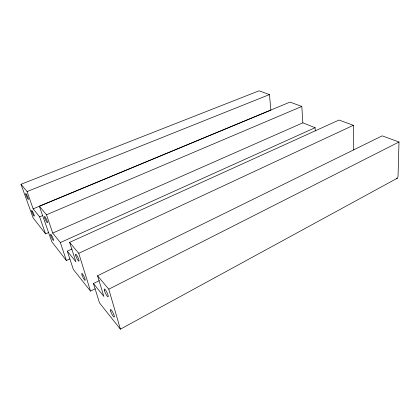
<?xml version="1.0" encoding="UTF-8"?>
<svg xmlns="http://www.w3.org/2000/svg" width="420" height="420" viewBox="0 0 420 420"><rect width="100%" height="100%" fill="white"/><g stroke="black" fill="none" stroke-linecap="round" stroke-linejoin="round"><path stroke-width="0.63" d="M93.445 283.531L103.856 296.431L97.55 275.772L382.19 135.854L399 142.002L398.029 176.505L397.378 178.169L120.393 329.175L99.487 302.867L93.445 283.531L99.314 280.618M120.393 329.175L108.77 289.186L97.55 275.772M72.072 248.971L67.31 251.16L73.343 269.435L90.52 291.128L78.755 253.312L69.599 242.372L339.003 120.047L353.367 125.302L353.761 149.972M108.77 289.186L399 142.002M90.52 291.128L95.209 288.776M397.378 178.169L396.312 178.285M78.755 253.312L353.367 125.302M315.278 130.935L315.105 127.696L302.862 122.824L301.807 106.439L289.984 102.107L39.333 206.194L51.797 241.726L66.376 260.526L69.941 258.862M39.333 206.194L46.499 214.757L52.71 233.074L60.365 242.555L315.105 127.696M52.71 233.074L302.862 122.824M21 184.285L27.085 191.552L33.154 208.845L270.895 110.103L269.446 94.595L259.088 90.804L21 184.285L33.112 217.849L45.544 233.882L48.547 232.565M46.499 214.757L301.807 106.439M33.154 208.845L39.638 216.878L42.656 215.602M27.085 191.552L269.446 94.595M67.31 251.16L75.905 261.807L69.599 242.372M39.638 216.878L45.544 233.882M60.365 242.555L66.376 260.526M104.475 290.75A4.326 0.845 64.4 0 0 107.972 296.83A4.326 0.845 64.4 0 0 106.281 291.17A4.326 0.845 64.4 0 0 104.475 290.75M110.628 311.078A4.242 0.803 64.1 0 0 114.072 317.121A4.242 0.803 64.1 0 0 112.46 311.724A4.242 0.803 64.1 0 0 110.628 311.078M75.852 255.906A3.896 0.693 65.2 0 0 78.871 261.224A3.896 0.693 65.2 0 0 77.17 255.901A3.896 0.693 65.2 0 0 75.852 255.906M82.031 275.069A3.817 0.667 64.9 0 0 85.013 280.371A3.817 0.667 64.9 0 0 83.386 275.268A3.817 0.667 64.9 0 0 82.031 275.069M25.872 194.665A3.197 0.462 66.3 0 0 28.208 199.4A3.197 0.462 66.3 0 0 27.064 195.436A3.197 0.462 66.3 0 0 25.872 194.665M31.81 211.459A3.134 0.446 66.1 0 0 34.12 216.148A3.134 0.446 66.1 0 0 33.028 212.363A3.134 0.446 66.1 0 0 31.81 211.459M44.851 218.169A3.455 0.546 66 0 0 47.392 222.716A3.455 0.546 66 0 0 45.717 217.796A3.455 0.546 66 0 0 44.851 218.169M50.92 235.898A3.386 0.525 65.7 0 0 53.44 240.44A3.386 0.525 65.7 0 0 51.828 235.699A3.386 0.525 65.7 0 0 50.92 235.898"/></g></svg>
